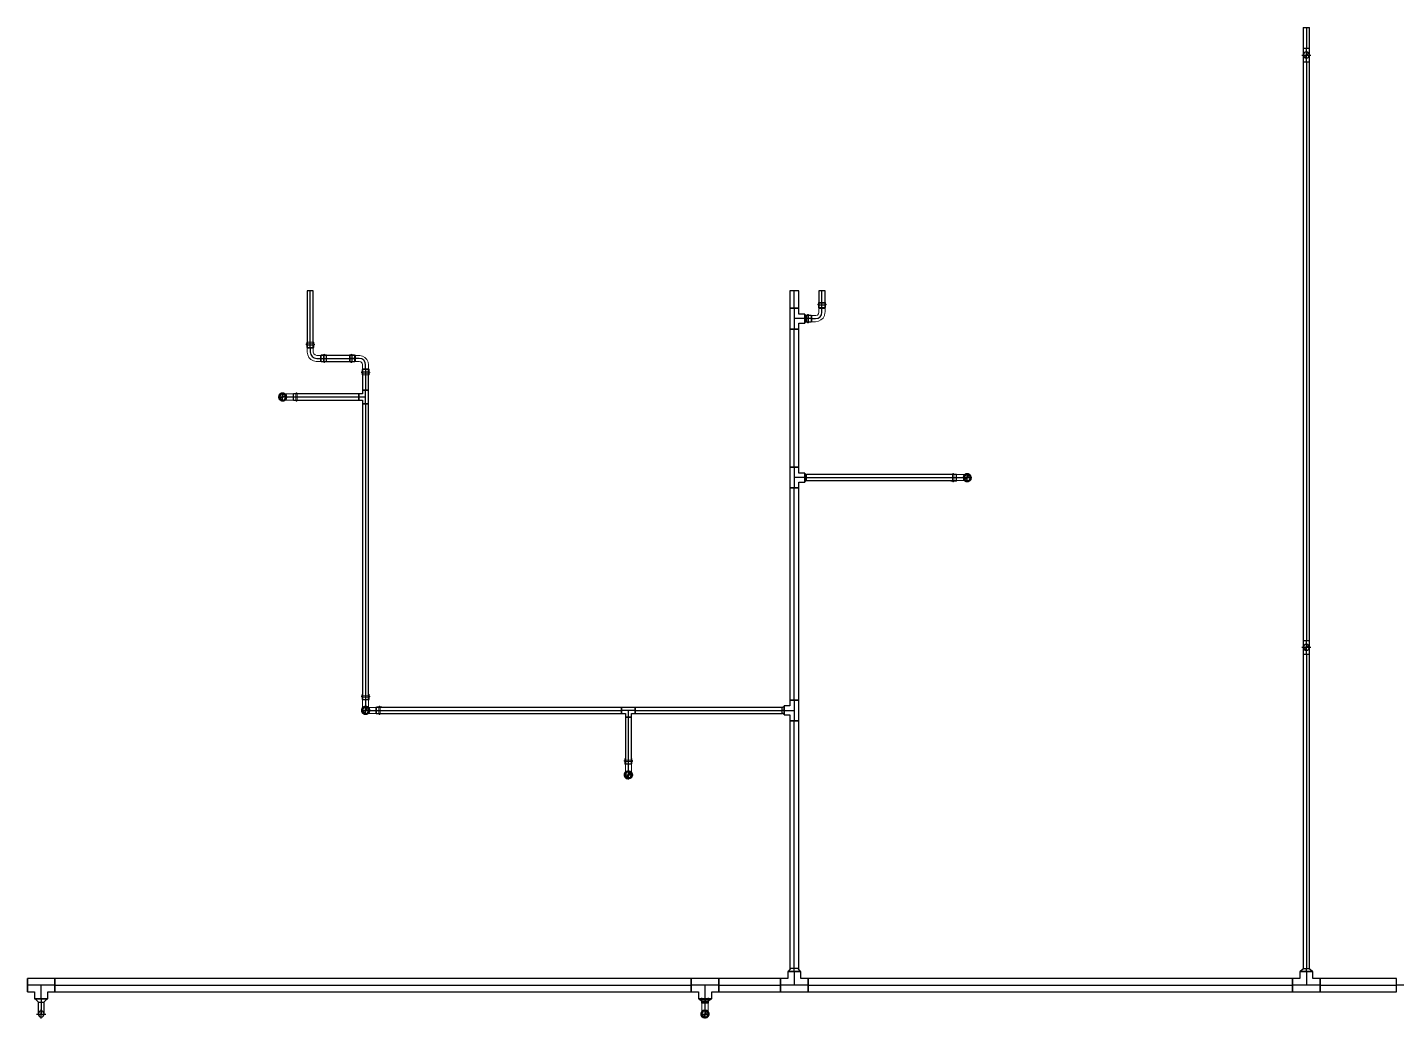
# Model space of a CAD drawing. Header units: inches. Extents: x -3326 to -5, y 8 to 1238.
# Drawn here: x -791 to -494, y 318.7 to 533.8 of the extents above; entities that cross this region are included whole.
import ezdxf

# ---------------------------------------------------------------- set-up
doc = ezdxf.new("R2010")
doc.units = ezdxf.units.IN
doc.header["$MEASUREMENT"] = 0
doc.layers.add('P-PIPE', color=3, linetype='Continuous', lineweight=9)
doc.layers.add('X - REF - FP', color=7, linetype='Continuous', true_color=0xb90000)

# ---------------------------------------------------------------- blocks, each defined once
blk = doc.blocks.new('Victaulic-VicPress316-Elbow 90-45deg Style P568_P571 - Standard-523083-THIRD LEVEL')
at = {"layer": 'P-PIPE'}
for p, q in [((-3178.28, 1233.46), (-3178.28, 1232.52)), ((-3178.28, 1232.63), (-3178.28, 1231.33)), ((-3177.63, 1234.85), (-3177.63, 1234.85)), ((-3177.63, 1233.46), (-3177.63, 1234.85)), ((-3177.63, 1233.46), (-3177.63, 1232.52)), ((-3177.63, 1232.63), (-3177.63, 1232.63)), ((-3177.63, 1232.63), (-3177.63, 1232.63)), ((-3176.97, 1232.52), (-3176.97, 1233.46)), ((-3176.97, 1231.33), (-3176.97, 1232.63)), ((-3178.39, 1232.42), (-3178.39, 1231.96)), ((-3178.39, 1231.67), (-3178.39, 1231.33)), ((-3178.28, 1232.52), (-3177.63, 1232.52)), ((-3177.63, 1232.52), (-3178.28, 1232.52)), ((-3177.63, 1232.52), (-3176.97, 1232.52)), ((-3176.97, 1232.52), (-3177.63, 1232.52)), ((-3177.63, 1231.96), (-3177.63, 1231.96)), ((-3177.63, 1231.96), (-3177.63, 1231.96)), ((-3177.63, 1231.67), (-3177.63, 1231.67)), ((-3177.63, 1231.67), (-3177.63, 1231.67)), ((-3177.63, 1231.33), (-3177.63, 1231.33)), ((-3177.63, 1231.33), (-3177.63, 1231.33)), ((-3177.63, 1231.33), (-3177.63, 1231.33)), ((-3177.63, 1231.33), (-3177.63, 1231.33)), ((-3176.86, 1231.96), (-3176.86, 1232.42)), ((-3176.86, 1231.33), (-3176.86, 1231.67))]:
    blk.add_line(p, q, dxfattribs=at)
at = {"layer": 'P-PIPE', "flags": 128}
for points in [[(-3177.63, 1235.77), (-3178.02, 1235.67), (-3178.34, 1235.42), (-3178.52, 1235.05), (-3178.51, 1234.64), (-3178.32, 1234.27), (-3178, 1234.02), (-3177.63, 1233.94)], [(-3177.63, 1235.62), (-3177.99, 1235.53), (-3178.27, 1235.28), (-3178.39, 1234.92), (-3178.33, 1234.55), (-3178.1, 1234.25), (-3177.76, 1234.1), (-3177.63, 1234.09)], [(-3177.63, 1233.94), (-3177.23, 1234.04), (-3176.91, 1234.29), (-3176.73, 1234.66), (-3176.74, 1235.07), (-3176.93, 1235.44), (-3177.25, 1235.69), (-3177.63, 1235.77)], [(-3177.63, 1234.09), (-3177.26, 1234.18), (-3176.98, 1234.43), (-3176.86, 1234.79), (-3176.92, 1235.16), (-3177.15, 1235.46), (-3177.49, 1235.61), (-3177.63, 1235.62)], [(-3178.39, 1232.42), (-3178.3, 1232.62), (-3178.28, 1232.63)], [(-3178.28, 1234.85), (-3178.28, 1234.76), (-3178.28, 1234.5), (-3178.28, 1234.09), (-3178.28, 1233.61), (-3178.28, 1233.46)], [(-3176.97, 1233.46), (-3176.97, 1233.96), (-3176.97, 1234.39), (-3176.97, 1234.7), (-3176.97, 1234.85), (-3176.97, 1234.85)], [(-3176.97, 1232.63), (-3176.86, 1232.44), (-3176.86, 1232.42)], [(-3178.39, 1231.67), (-3178.51, 1231.74), (-3178.52, 1231.88), (-3178.41, 1231.96), (-3178.39, 1231.96)], [(-3178.39, 1231.96), (-3178.3, 1231.96), (-3178.05, 1231.96), (-3177.69, 1231.96), (-3177.63, 1231.96)], [(-3177.63, 1231.96), (-3177.99, 1231.96), (-3178.27, 1231.96), (-3178.39, 1231.96), (-3178.39, 1231.96)], [(-3178.39, 1231.67), (-3178.3, 1231.67), (-3178.05, 1231.67), (-3177.69, 1231.67), (-3177.63, 1231.67)], [(-3177.63, 1231.67), (-3177.99, 1231.67), (-3178.27, 1231.67), (-3178.39, 1231.67), (-3178.39, 1231.67)], [(-3176.86, 1231.96), (-3176.95, 1231.96), (-3177.2, 1231.96), (-3177.56, 1231.96), (-3177.63, 1231.96)], [(-3177.63, 1231.96), (-3177.26, 1231.96), (-3176.98, 1231.96), (-3176.86, 1231.96), (-3176.86, 1231.96)], [(-3176.86, 1231.67), (-3176.95, 1231.67), (-3177.2, 1231.67), (-3177.56, 1231.67), (-3177.63, 1231.67)], [(-3177.63, 1231.67), (-3177.26, 1231.67), (-3176.98, 1231.67), (-3176.86, 1231.67), (-3176.86, 1231.67)], [(-3176.86, 1231.96), (-3176.74, 1231.9), (-3176.73, 1231.76), (-3176.84, 1231.67), (-3176.86, 1231.67)]]:
    blk.add_lwpolyline(points, dxfattribs=at)
at = {"layer": 'P-PIPE'}
for radius, start, end in [(0.766, 90, 270), (0.766, 90, 270), (0.766, 90, 270), (0.767, 270, 90), (0.767, 270, 90), (0.767, 270, 90), (0.658, 90, 270), (0.657, 90, 270), (0.658, 90, 180), (0.658, 180, 270), (0.658, 270, 90), (0.658, 270, 90), (0.658, 0, 90), (0.658, 270, 0)]:
    blk.add_arc((-3177.63, 1234.85), radius, start, end, dxfattribs=at)
blk = doc.blocks.new('Victaulic-VicPress316-Elbow 90-45deg Style P568_P571 - Standard-V1-THIRD LEVEL')
at = {"layer": 'P-PIPE'}
for p, q in [((-0.77, 3.52), (-0.77, 3.18)), ((0.77, 3.52), (-0.77, 3.52)), ((-0.77, 3.52), (0.77, 3.52)), ((-0.77, 3.18), (0.77, 3.18)), ((0.77, 3.18), (-0.77, 3.18)), ((-0.66, 3.52), (-0.66, 2.22)), ((-0.66, 3.52), (0.66, 3.52)), ((0.66, 3.52), (-0.66, 3.52)), ((0.66, 2.22), (0.66, 3.52)), ((0.77, 3.18), (0.77, 3.52)), ((-3.18, 0.77), (-3.52, 0.77)), ((-3.52, 0.77), (-3.52, -0.77)), ((-3.52, -0.77), (-3.52, 0.77)), ((-2.22, 0.66), (-3.52, 0.66)), ((-3.52, -0.66), (-3.52, 0.66)), ((-3.52, 0.66), (-3.52, -0.66)), ((-3.18, -0.77), (-3.18, 0.77)), ((-3.18, 0.77), (-3.18, -0.77)), ((-2.44, 0.77), (-2.89, 0.77)), ((-2.89, -0.77), (-2.89, 0.77)), ((-2.89, 0.77), (-2.89, -0.77)), ((-1.39, 0.66), (-2.33, 0.66)), ((-2.33, 0), (-2.33, 0.66)), ((-2.33, 0.66), (-2.33, 0)), ((-2.22, -0.66), (-2.22, 0.66)), ((-2.22, 0.66), (-2.22, -0.66)), ((-0.77, 2.89), (-0.77, 2.44)), ((-0.77, 2.89), (0.77, 2.89)), ((0.77, 2.89), (-0.77, 2.89)), ((-0.66, 2.33), (-0.66, 1.39)), ((0, 2.33), (-0.66, 2.33)), ((-0.66, 2.33), (0, 2.33)), ((-0.66, 2.22), (0.66, 2.22)), ((0.66, 2.22), (-0.66, 2.22)), ((0, 2.33), (0.66, 2.33)), ((0.66, 2.33), (0, 2.33)), ((0, 1.39), (0, 2.33)), ((0.66, 1.39), (0.66, 2.33)), ((0.77, 2.44), (0.77, 2.89)), ((-3.52, -0.66), (-2.22, -0.66)), ((-3.52, -0.77), (-3.18, -0.77)), ((-2.89, -0.77), (-2.44, -0.77)), ((-2.33, 0), (-2.33, -0.66)), ((-2.33, -0.66), (-2.33, 0)), ((-1.39, 0), (-2.33, 0)), ((-2.33, -0.66), (-1.39, -0.66))]:
    blk.add_line(p, q, dxfattribs=at)
at = {"layer": 'P-PIPE', "flags": 128}
for points in [[(-0.77, 2.89), (-0.89, 2.96), (-0.9, 3.1), (-0.79, 3.18), (-0.77, 3.18)], [(0.77, 3.18), (0.67, 3.18), (0.42, 3.18), (0.07, 3.18), (-0.3, 3.18), (-0.6, 3.18), (-0.75, 3.18), (-0.77, 3.18)], [(-0.77, 3.18), (-0.67, 3.18), (-0.42, 3.18), (-0.07, 3.18), (0.3, 3.18), (0.6, 3.18), (0.75, 3.18), (0.77, 3.18)], [(0.77, 3.18), (0.89, 3.11), (0.9, 2.98), (0.79, 2.89), (0.77, 2.89)], [(-3.18, 0.77), (-3.11, 0.89), (-2.98, 0.9), (-2.89, 0.79), (-2.89, 0.77)], [(-3.18, 0.77), (-3.18, 0.67), (-3.18, 0.42), (-3.18, 0.07), (-3.18, -0.3), (-3.18, -0.6), (-3.18, -0.75), (-3.18, -0.77)], [(-3.18, -0.77), (-3.18, -0.67), (-3.18, -0.42), (-3.18, -0.07), (-3.18, 0.3), (-3.18, 0.6), (-3.18, 0.75), (-3.18, 0.77)], [(-2.89, -0.77), (-2.89, -0.67), (-2.89, -0.42), (-2.89, -0.07), (-2.89, 0.3), (-2.89, 0.6), (-2.89, 0.75), (-2.89, 0.77)], [(-2.89, 0.77), (-2.89, 0.67), (-2.89, 0.42), (-2.89, 0.07), (-2.89, -0.3), (-2.89, -0.6), (-2.89, -0.75), (-2.89, -0.77)], [(-2.44, 0.77), (-2.24, 0.68), (-2.22, 0.66)], [(-0.66, 1.39), (-0.75, 1.04), (-1, 0.77), (-1.35, 0.66), (-1.39, 0.66)], [(-1.39, -0.66), (-0.78, -0.56), (-0.23, -0.29), (0.22, 0.13), (0.53, 0.67), (0.65, 1.27), (0.66, 1.39)], [(-0.77, 2.89), (-0.67, 2.89), (-0.42, 2.89), (-0.07, 2.89), (0.3, 2.89), (0.6, 2.89), (0.75, 2.89), (0.77, 2.89)], [(0.77, 2.89), (0.67, 2.89), (0.42, 2.89), (0.07, 2.89), (-0.3, 2.89), (-0.6, 2.89), (-0.75, 2.89), (-0.77, 2.89)], [(-0.66, 2.22), (-0.77, 2.41), (-0.77, 2.44)], [(0.77, 2.44), (0.68, 2.24), (0.66, 2.22)], [(-2.89, -0.77), (-2.96, -0.89), (-3.1, -0.9), (-3.18, -0.79), (-3.18, -0.77)], [(-2.22, -0.66), (-2.41, -0.77), (-2.44, -0.77)]]:
    blk.add_lwpolyline(points, dxfattribs=at)
at = {"layer": 'P-PIPE'}
blk.add_arc((-1.39, 1.39), 1.39, 270, 0, dxfattribs=at)
blk = doc.blocks.new('Victaulic-VicPress316-Elbow 90-45deg Style P568_P571 - Standard-V2-THIRD LEVEL')
at = {"layer": 'P-PIPE'}
for p, q in [((-3203.7, 731.1), (-3203.7, 730.16)), ((-3203.05, 732.49), (-3203.05, 732.49)), ((-3203.05, 732.49), (-3203.05, 731.1)), ((-3203.05, 731.1), (-3203.05, 730.16)), ((-3202.39, 730.16), (-3202.39, 731.1)), ((-3203.81, 730.05), (-3203.81, 729.6)), ((-3203.81, 729.31), (-3203.81, 728.97)), ((-3203.7, 730.27), (-3203.7, 728.97)), ((-3203.05, 730.16), (-3203.7, 730.16)), ((-3203.7, 730.16), (-3203.05, 730.16)), ((-3203.05, 730.27), (-3203.05, 730.27)), ((-3203.05, 730.27), (-3203.05, 730.27)), ((-3202.39, 730.16), (-3203.05, 730.16)), ((-3203.05, 730.16), (-3202.39, 730.16)), ((-3203.05, 729.6), (-3203.05, 729.6)), ((-3203.05, 729.6), (-3203.05, 729.6)), ((-3203.05, 729.31), (-3203.05, 729.31)), ((-3203.05, 729.31), (-3203.05, 729.31)), ((-3203.05, 728.97), (-3203.05, 728.97)), ((-3203.05, 728.97), (-3203.05, 728.97)), ((-3203.05, 728.97), (-3203.05, 728.97)), ((-3203.05, 728.97), (-3203.05, 728.97)), ((-3202.39, 728.97), (-3202.39, 730.27)), ((-3202.28, 729.6), (-3202.28, 730.05)), ((-3202.28, 728.97), (-3202.28, 729.31))]:
    blk.add_line(p, q, dxfattribs=at)
at = {"layer": 'P-PIPE', "flags": 128}
for points in [[(-3203.05, 733.4), (-3203.45, 733.31), (-3203.76, 733.05), (-3203.94, 732.68), (-3203.93, 732.27), (-3203.75, 731.91), (-3203.42, 731.66), (-3203.05, 731.58)], [(-3203.05, 733.26), (-3203.41, 733.16), (-3203.69, 732.91), (-3203.81, 732.56), (-3203.75, 732.19), (-3203.52, 731.89), (-3203.18, 731.74), (-3203.05, 731.72)], [(-3203.7, 732.49), (-3203.7, 732.4), (-3203.7, 732.13), (-3203.7, 731.73), (-3203.7, 731.24), (-3203.7, 731.1)], [(-3203.05, 731.58), (-3202.65, 731.67), (-3202.33, 731.93), (-3202.15, 732.3), (-3202.16, 732.71), (-3202.35, 733.07), (-3202.67, 733.32), (-3203.05, 733.4)], [(-3203.05, 731.72), (-3202.68, 731.82), (-3202.41, 732.07), (-3202.28, 732.42), (-3202.34, 732.79), (-3202.57, 733.09), (-3202.91, 733.24), (-3203.05, 733.26)], [(-3202.39, 731.1), (-3202.39, 731.6), (-3202.39, 732.03), (-3202.39, 732.34), (-3202.39, 732.48), (-3202.39, 732.49)], [(-3203.81, 729.31), (-3203.93, 729.38), (-3203.94, 729.51), (-3203.83, 729.6), (-3203.81, 729.6)], [(-3203.81, 730.05), (-3203.72, 730.25), (-3203.7, 730.27)], [(-3203.81, 729.6), (-3203.72, 729.6), (-3203.47, 729.6), (-3203.11, 729.6), (-3203.05, 729.6)], [(-3203.05, 729.6), (-3203.41, 729.6), (-3203.69, 729.6), (-3203.81, 729.6), (-3203.81, 729.6)], [(-3203.81, 729.31), (-3203.72, 729.31), (-3203.47, 729.31), (-3203.11, 729.31), (-3203.05, 729.31)], [(-3203.05, 729.31), (-3203.41, 729.31), (-3203.69, 729.31), (-3203.81, 729.31), (-3203.81, 729.31)], [(-3202.28, 729.6), (-3202.37, 729.6), (-3202.62, 729.6), (-3202.98, 729.6), (-3203.05, 729.6)], [(-3203.05, 729.6), (-3202.68, 729.6), (-3202.41, 729.6), (-3202.28, 729.6), (-3202.28, 729.6)], [(-3202.28, 729.31), (-3202.37, 729.31), (-3202.62, 729.31), (-3202.98, 729.31), (-3203.05, 729.31)], [(-3203.05, 729.31), (-3202.68, 729.31), (-3202.41, 729.31), (-3202.28, 729.31), (-3202.28, 729.31)], [(-3202.39, 730.27), (-3202.28, 730.08), (-3202.28, 730.05)], [(-3202.28, 729.6), (-3202.16, 729.53), (-3202.15, 729.39), (-3202.26, 729.31), (-3202.28, 729.31)]]:
    blk.add_lwpolyline(points, dxfattribs=at)
at = {"layer": 'P-PIPE'}
for radius, start, end in [(0.767, 90, 270), (0.767, 90, 270), (0.767, 90, 270), (0.658, 90, 270), (0.658, 90, 270), (0.658, 90, 180), (0.658, 180, 270), (0.766, 270, 90), (0.766, 270, 90), (0.766, 270, 90), (0.658, 270, 90), (0.657, 270, 90), (0.658, 0, 90), (0.658, 270, 0)]:
    blk.add_arc((-3203.05, 732.49), radius, start, end, dxfattribs=at)

msp = doc.modelspace()

# ---------------------------------------------------------------- linework, layer by layer
at = {"layer": 'X - REF - FP'}
for p, q in [((-514.22, 533.84), (-514.22, 529.34)), ((-514.22, 533.84), (-512.91, 533.84)), ((-513.56, 533.84), (-513.56, 529.34)), ((-513.56, 533.84), (-513.56, 529.34)), ((-512.91, 529.34), (-512.91, 533.84)), ((-514.22, 529.34), (-514.22, 526.35)), ((-514.22, 529.34), (-512.91, 529.34)), ((-513.56, 526.35), (-513.56, 529.34)), ((-513.56, 526.84), (-513.56, 528.84)), ((-512.91, 526.35), (-512.91, 529.34)), ((-514.56, 527.84), (-512.56, 527.84)), ((-514.22, 526.35), (-514.22, 400.82)), ((-514.22, 526.35), (-512.91, 526.35)), ((-513.56, 526.35), (-513.56, 400.82)), ((-513.56, 526.35), (-513.56, 400.82)), ((-512.91, 400.82), (-512.91, 526.35)), ((-730.28, 476.64), (-730.28, 464.33)), ((-728.97, 476.64), (-730.28, 476.64)), ((-729.63, 464.33), (-729.63, 476.64)), ((-729.63, 464.33), (-729.63, 476.64)), ((-728.97, 464.33), (-728.97, 476.64)), ((-625.58, 476.64), (-625.58, 472.88)), ((-623.68, 476.64), (-625.58, 476.64)), ((-624.63, 472.88), (-624.63, 476.64)), ((-624.63, 472.88), (-624.63, 476.64)), ((-623.68, 472.88), (-623.68, 476.64)), ((-619.28, 476.64), (-619.28, 472.97)), ((-617.97, 476.64), (-619.28, 476.64)), ((-618.63, 472.97), (-618.63, 476.64)), ((-618.63, 472.97), (-618.63, 476.64)), ((-617.97, 472.97), (-617.97, 476.64)), ((-625.58, 472.88), (-625.58, 468.39)), ((-623.67, 472.88), (-625.58, 472.88)), ((-625.58, 472.88), (-623.67, 472.88)), ((-623.68, 472.88), (-625.58, 472.88)), ((-624.63, 472.88), (-624.63, 468.39)), ((-623.67, 471.59), (-623.67, 472.88)), ((-617.97, 472.97), (-619.28, 472.97)), ((-618.63, 472.03), (-618.63, 474.16)), ((-618.63, 472.03), (-618.63, 472.97)), ((-622.38, 470.64), (-624.63, 470.64)), ((-622.38, 471.59), (-623.67, 471.59)), ((-623.67, 468.39), (-623.67, 469.68)), ((-623.67, 469.68), (-622.38, 469.68)), ((-622.38, 471.59), (-622.38, 469.68)), ((-622.38, 469.68), (-622.38, 471.59)), ((-621.97, 471.2), (-622.38, 471.45)), ((-622.38, 470.64), (-621.97, 470.64)), ((-622.38, 469.82), (-621.97, 470.07)), ((-620.95, 471.29), (-621.97, 471.29)), ((-621.97, 471.29), (-621.97, 469.98)), ((-620.95, 470.64), (-621.97, 470.64)), ((-620.95, 470.64), (-621.97, 470.64)), ((-621.97, 469.98), (-620.95, 469.98)), ((-620.95, 471.29), (-620.95, 469.98)), ((-620.95, 470.64), (-620.02, 470.64)), ((-623.67, 468.39), (-625.58, 468.39)), ((-625.58, 468.39), (-623.67, 468.39)), ((-625.58, 468.39), (-625.58, 438.38)), ((-623.68, 468.39), (-625.58, 468.39)), ((-624.63, 438.38), (-624.63, 468.39)), ((-624.63, 438.38), (-624.63, 468.39)), ((-623.68, 438.38), (-623.68, 468.39)), ((-728.97, 464.33), (-730.28, 464.33)), ((-729.63, 464.33), (-729.63, 463.4)), ((-728.23, 462), (-727.3, 462)), ((-728.23, 462), (-726.11, 462)), ((-719.95, 462.66), (-727.3, 462.66)), ((-727.3, 461.35), (-727.3, 462.66)), ((-727.3, 462), (-719.95, 462)), ((-727.3, 462), (-719.95, 462)), ((-727.3, 461.35), (-719.95, 461.35)), ((-719.02, 462), (-721.15, 462)), ((-719.95, 461.35), (-719.95, 462.66)), ((-719.02, 462), (-719.95, 462)), ((-717.63, 459.67), (-717.63, 460.61)), ((-718.28, 459.67), (-718.28, 455.13)), ((-718.28, 459.67), (-716.97, 459.67)), ((-717.63, 459.67), (-717.63, 455.13)), ((-717.63, 459.67), (-717.63, 455.13)), ((-716.97, 455.13), (-716.97, 459.67)), ((-735.62, 452.64), (-735.62, 454.64)), ((-718.28, 455.13), (-718.28, 454.29)), ((-718.28, 455.13), (-716.97, 455.13)), ((-716.97, 455.13), (-718.28, 455.13)), ((-718.28, 455.13), (-716.97, 455.13)), ((-717.63, 452.14), (-717.63, 455.13)), ((-716.97, 452.14), (-716.97, 455.13)), ((-736.62, 453.64), (-734.62, 453.64)), ((-735.62, 453.64), (-734.23, 453.64)), ((-734.23, 453.64), (-733.3, 453.64)), ((-734.23, 453.64), (-732.1, 453.64)), ((-719.12, 454.29), (-733.3, 454.29)), ((-733.3, 452.98), (-733.3, 454.29)), ((-733.3, 453.64), (-719.12, 453.64)), ((-733.3, 453.64), (-719.12, 453.64)), ((-733.3, 452.98), (-719.12, 452.98)), ((-719.12, 452.98), (-719.12, 454.29)), ((-718.28, 454.29), (-719.12, 454.29)), ((-719.12, 452.98), (-719.12, 454.29)), ((-719.12, 454.29), (-719.12, 452.98)), ((-719.12, 453.64), (-717.63, 453.64)), ((-719.12, 452.98), (-718.28, 452.98)), ((-718.28, 452.98), (-718.28, 452.14)), ((-718.28, 452.14), (-718.28, 387.97)), ((-718.28, 452.14), (-716.97, 452.14)), ((-718.28, 452.14), (-716.97, 452.14)), ((-716.97, 452.14), (-718.28, 452.14)), ((-717.63, 452.14), (-717.63, 387.97)), ((-717.63, 452.14), (-717.63, 387.97)), ((-716.97, 387.97), (-716.97, 452.14)), ((-625.58, 438.38), (-625.58, 433.89)), ((-623.67, 438.38), (-625.58, 438.38)), ((-625.58, 438.38), (-623.67, 438.38)), ((-623.68, 438.38), (-625.58, 438.38)), ((-624.63, 438.38), (-624.63, 433.89)), ((-623.67, 437.09), (-623.67, 438.38)), ((-622.38, 437.09), (-623.67, 437.09)), ((-622.38, 437.09), (-622.38, 435.18)), ((-622.38, 435.18), (-622.38, 437.09)), ((-621.97, 436.7), (-622.38, 436.95)), ((-589.45, 436.79), (-621.97, 436.79)), ((-621.97, 435.48), (-621.97, 436.79)), ((-589.45, 435.48), (-589.45, 436.79)), ((-587.12, 435.14), (-587.12, 437.14)), ((-623.67, 433.89), (-625.58, 433.89)), ((-625.58, 433.89), (-623.67, 433.89)), ((-625.58, 433.89), (-625.58, 387.88)), ((-623.68, 433.89), (-625.58, 433.89)), ((-624.63, 387.88), (-624.63, 433.89)), ((-624.63, 387.88), (-624.63, 433.89)), ((-622.38, 436.14), (-624.63, 436.14)), ((-623.68, 387.88), (-623.68, 433.89)), ((-623.67, 433.89), (-623.67, 435.18)), ((-623.67, 435.18), (-622.38, 435.18)), ((-622.38, 436.14), (-621.97, 436.14)), ((-622.38, 435.32), (-621.97, 435.57)), ((-621.97, 436.14), (-589.45, 436.14)), ((-621.97, 436.14), (-589.45, 436.14)), ((-621.97, 435.48), (-589.45, 435.48)), ((-589.45, 436.14), (-588.52, 436.14)), ((-588.52, 436.14), (-587.12, 436.14)), ((-588.12, 436.14), (-586.12, 436.14)), ((-514.56, 399.32), (-512.56, 399.32)), ((-514.22, 400.82), (-514.22, 397.83)), ((-514.22, 400.82), (-512.91, 400.82)), ((-513.56, 397.83), (-513.56, 400.82)), ((-513.56, 398.32), (-513.56, 400.32)), ((-512.91, 397.83), (-512.91, 400.82)), ((-514.22, 397.83), (-514.22, 329.65)), ((-514.22, 397.83), (-512.91, 397.83)), ((-513.56, 397.83), (-513.56, 329.65)), ((-513.56, 397.83), (-513.56, 329.65)), ((-512.91, 329.65), (-512.91, 397.83)), ((-718.28, 387.97), (-716.97, 387.97)), ((-717.63, 387.97), (-717.63, 387.03)), ((-717.63, 387.03), (-717.63, 385.64)), ((-717.63, 384.64), (-717.63, 386.64)), ((-662.12, 386.29), (-715.3, 386.29)), ((-715.3, 384.98), (-715.3, 386.29)), ((-659.13, 386.29), (-662.12, 386.29)), ((-662.12, 384.98), (-662.12, 386.29)), ((-662.12, 386.29), (-662.12, 384.98)), ((-662.12, 384.98), (-662.12, 386.29)), ((-627.28, 386.29), (-659.13, 386.29)), ((-659.13, 384.98), (-659.13, 386.29)), ((-659.13, 384.98), (-659.13, 386.29)), ((-659.13, 386.29), (-659.13, 384.98)), ((-626.87, 386.45), (-627.28, 386.2)), ((-627.28, 384.98), (-627.28, 386.29)), ((-625.58, 386.59), (-626.87, 386.59)), ((-626.87, 386.59), (-626.87, 384.68)), ((-626.87, 384.68), (-626.87, 386.59)), ((-625.58, 387.88), (-625.58, 386.59)), ((-625.58, 387.88), (-623.67, 387.88)), ((-623.67, 387.88), (-625.58, 387.88)), ((-623.68, 387.88), (-625.58, 387.88)), ((-624.63, 387.88), (-624.63, 383.39)), ((-623.67, 383.39), (-623.67, 387.88)), ((-718.62, 385.64), (-716.62, 385.64)), ((-717.63, 385.64), (-716.23, 385.64)), ((-716.23, 385.64), (-715.3, 385.64)), ((-716.23, 385.64), (-714.1, 385.64)), ((-715.3, 385.64), (-662.12, 385.64)), ((-715.3, 385.64), (-662.12, 385.64)), ((-715.3, 384.98), (-662.12, 384.98)), ((-659.13, 385.64), (-662.12, 385.64)), ((-662.12, 384.98), (-661.28, 384.98)), ((-661.28, 384.98), (-661.28, 384.14)), ((-661.28, 384.14), (-661.28, 373.97)), ((-659.97, 384.14), (-661.28, 384.14)), ((-659.97, 384.14), (-661.28, 384.14)), ((-661.28, 384.14), (-659.97, 384.14)), ((-660.63, 384.14), (-660.63, 385.64)), ((-660.63, 373.97), (-660.63, 384.14)), ((-660.63, 373.97), (-660.63, 384.14)), ((-659.97, 384.98), (-659.13, 384.98)), ((-659.97, 384.14), (-659.97, 384.98)), ((-659.97, 373.97), (-659.97, 384.14)), ((-659.13, 385.64), (-627.28, 385.64)), ((-659.13, 385.64), (-627.28, 385.64)), ((-659.13, 384.98), (-627.28, 384.98)), ((-626.87, 385.64), (-627.28, 385.64)), ((-627.28, 385.07), (-626.87, 384.82)), ((-626.87, 385.64), (-624.63, 385.64)), ((-626.87, 384.68), (-625.58, 384.68)), ((-625.58, 384.68), (-625.58, 383.39)), ((-625.58, 383.39), (-623.67, 383.39)), ((-623.67, 383.39), (-625.58, 383.39)), ((-625.58, 383.39), (-625.58, 329.65)), ((-623.68, 383.39), (-625.58, 383.39)), ((-624.63, 329.65), (-624.63, 383.39)), ((-624.63, 329.65), (-624.63, 383.39)), ((-623.68, 329.65), (-623.68, 383.39)), ((-660.63, 373.03), (-660.63, 375.16)), ((-661.62, 371.64), (-659.62, 371.64)), ((-659.97, 373.97), (-661.28, 373.97)), ((-660.63, 373.03), (-660.63, 373.97)), ((-660.63, 371.64), (-660.63, 373.03)), ((-660.63, 370.64), (-660.63, 372.64)), ((-785.01, 327.44), (-790.99, 327.44)), ((-790.99, 324.56), (-790.99, 327.44)), ((-790.99, 327.44), (-790.99, 324.56)), ((-646.99, 327.44), (-785.01, 327.44)), ((-785.01, 324.56), (-785.01, 327.44)), ((-785.01, 324.56), (-785.01, 327.44)), ((-785.01, 327.44), (-785.01, 324.56)), ((-641.01, 327.44), (-646.99, 327.44)), ((-646.99, 324.56), (-646.99, 327.44)), ((-646.99, 327.44), (-646.99, 324.56)), ((-646.99, 324.56), (-646.99, 327.44)), ((-627.62, 327.44), (-641.01, 327.44)), ((-641.01, 324.56), (-641.01, 327.44)), ((-641.01, 324.56), (-641.01, 327.44)), ((-641.01, 327.44), (-641.01, 324.56)), ((-626.06, 327.44), (-627.62, 327.44)), ((-627.62, 327.44), (-627.62, 324.56)), ((-627.62, 324.56), (-627.62, 327.44)), ((-627.62, 324.56), (-627.62, 327.44)), ((-626.06, 328.99), (-626.06, 327.44)), ((-623.19, 328.99), (-626.06, 328.99)), ((-626.06, 328.99), (-623.19, 328.99)), ((-625.44, 329.65), (-625.94, 328.99)), ((-623.68, 329.65), (-625.58, 329.65)), ((-624.63, 328.99), (-624.63, 329.65)), ((-624.63, 328.99), (-624.63, 326)), ((-623.31, 328.99), (-623.81, 329.65)), ((-623.19, 327.44), (-623.19, 328.99)), ((-621.63, 327.44), (-623.19, 327.44)), ((-516.55, 327.44), (-621.63, 327.44)), ((-621.63, 324.56), (-621.63, 327.44)), ((-621.63, 327.44), (-621.63, 324.56)), ((-621.63, 324.56), (-621.63, 327.44)), ((-515, 327.44), (-516.55, 327.44)), ((-516.55, 327.44), (-516.55, 324.56)), ((-516.55, 324.56), (-516.55, 327.44)), ((-516.55, 324.56), (-516.55, 327.44)), ((-515, 328.99), (-515, 327.44)), ((-512.13, 328.99), (-515, 328.99)), ((-515, 328.99), (-512.13, 328.99)), ((-514.13, 329.65), (-514.88, 328.99)), ((-514.22, 329.65), (-512.91, 329.65)), ((-513.56, 328.99), (-513.56, 329.65)), ((-513.56, 328.99), (-513.56, 326)), ((-512.25, 328.99), (-513, 329.65)), ((-512.13, 327.44), (-512.13, 328.99)), ((-510.57, 327.44), (-512.13, 327.44)), ((-493.98, 327.44), (-510.57, 327.44)), ((-510.57, 324.56), (-510.57, 327.44)), ((-510.57, 327.44), (-510.57, 324.56)), ((-510.57, 324.56), (-510.57, 327.44)), ((-493.98, 324.56), (-493.98, 327.44)), ((-785.01, 326), (-790.99, 326)), ((-790.99, 324.56), (-789.44, 324.56)), ((-789.44, 324.56), (-789.44, 323.01)), ((-788, 323.01), (-788, 326)), ((-786.56, 324.56), (-785.01, 324.56)), ((-786.56, 323.01), (-786.56, 324.56)), ((-785.01, 326), (-646.99, 326)), ((-785.01, 326), (-646.99, 326)), ((-785.01, 324.56), (-646.99, 324.56)), ((-641.01, 326), (-646.99, 326)), ((-646.99, 324.56), (-645.44, 324.56)), ((-645.44, 324.56), (-645.44, 323.01)), ((-644, 323.01), (-644, 326)), ((-642.56, 324.56), (-641.01, 324.56)), ((-642.56, 323.01), (-642.56, 324.56)), ((-641.01, 326), (-627.62, 326)), ((-641.01, 326), (-627.62, 326)), ((-641.01, 324.56), (-627.62, 324.56)), ((-621.63, 326), (-627.62, 326)), ((-627.62, 324.56), (-621.63, 324.56)), ((-621.63, 326), (-516.55, 326)), ((-621.63, 326), (-516.55, 326)), ((-621.63, 324.56), (-516.55, 324.56)), ((-510.57, 326), (-516.55, 326)), ((-516.55, 324.56), (-510.57, 324.56)), ((-510.57, 326), (-493.98, 326)), ((-510.57, 326), (-493.98, 326)), ((-510.57, 324.56), (-493.98, 324.56)), ((-488, 326), (-493.98, 326)), ((-786.56, 323.01), (-789.44, 323.01)), ((-789.44, 323.01), (-786.56, 323.01)), ((-789.31, 323.01), (-788.56, 322.35)), ((-788.66, 322.35), (-788.66, 319.74)), ((-788.66, 322.35), (-787.34, 322.35)), ((-788, 323.01), (-788, 322.35)), ((-788, 322.35), (-788, 319.74)), ((-788, 322.35), (-788, 319.74)), ((-787.44, 322.35), (-786.69, 323.01)), ((-787.34, 319.74), (-787.34, 322.35)), ((-642.56, 323.01), (-645.44, 323.01)), ((-645.44, 323.01), (-642.56, 323.01)), ((-645.31, 323.01), (-644.56, 322.35)), ((-644.66, 322.35), (-644.66, 322.07)), ((-643.34, 322.35), (-644.66, 322.35)), ((-643.34, 322.07), (-644.66, 322.07)), ((-644, 321.14), (-644, 323.26)), ((-644, 323.01), (-644, 322.35)), ((-644, 322.07), (-644, 322.35)), ((-644, 322.07), (-644, 322.35)), ((-644, 321.14), (-644, 322.07)), ((-644, 319.74), (-644, 321.14)), ((-643.44, 322.35), (-642.69, 323.01)), ((-643.34, 322.07), (-643.34, 322.35)), ((-789, 319.74), (-787, 319.74)), ((-788.66, 319.74), (-787.34, 319.74)), ((-788, 318.74), (-788, 320.74)), ((-645, 319.74), (-643, 319.74)), ((-644, 318.74), (-644, 320.74))]:
    msp.add_line(p, q, dxfattribs=at)
for centre, radius, start, end in [((-513.56, 527.84), 0.658, 0, 180), ((-513.56, 527.84), 0.657, 90, 270), ((-513.56, 527.84), 0.657, 180, 0), ((-513.56, 527.51), 0.329, 90, 270), ((-513.56, 528.17), 0.329, 270, 90), ((-513.56, 527.84), 0.657, 270, 90), ((-620.02, 472.03), 1.39, 270, 0), ((-728.23, 463.4), 1.39, 180, 270), ((-719.02, 460.61), 1.39, 0, 90), ((-735.62, 453.64), 0.658, 0, 180), ((-735.62, 453.64), 0.658, 180, 0), ((-735.62, 453.31), 0.329, 90, 270), ((-735.62, 453.96), 0.329, 270, 90), ((-587.12, 436.14), 0.658, 0, 180), ((-587.12, 436.46), 0.329, 270, 90), ((-587.12, 436.14), 0.658, 180, 0), ((-587.12, 435.81), 0.329, 90, 270), ((-513.56, 399.32), 0.658, 0, 180), ((-513.56, 399.32), 0.657, 90, 270), ((-513.56, 399.32), 0.657, 180, 0), ((-513.56, 398.99), 0.329, 90, 270), ((-513.56, 399.65), 0.329, 270, 90), ((-513.56, 399.32), 0.657, 270, 90), ((-717.63, 385.64), 0.658, 0, 180), ((-717.63, 385.96), 0.329, 270, 90), ((-717.63, 385.64), 0.658, 180, 0), ((-717.63, 385.31), 0.329, 90, 270), ((-660.63, 371.64), 0.657, 0, 180), ((-660.63, 371.64), 0.658, 180, 0), ((-660.63, 371.31), 0.329, 90, 270), ((-660.63, 371.96), 0.329, 270, 90), ((-788, 319.74), 0.658, 0, 180), ((-788, 319.74), 0.658, 180, 0), ((-644, 319.74), 0.658, 0, 180), ((-644, 319.74), 0.658, 180, 0), ((-644, 319.41), 0.329, 90, 270), ((-644, 320.07), 0.329, 270, 90)]:
    msp.add_arc(centre, radius, start, end, dxfattribs=at)

# ---------------------------------------------------------------- block references
msp.add_blockref('Victaulic-VicPress316-Elbow 90-45deg Style P568_P571 - Standard-V1-THIRD LEVEL', (-618.63, 470.64), dxfattribs=at)
for name, p, rotation in [('Victaulic-VicPress316-Elbow 90-45deg Style P568_P571 - Standard-V1-THIRD LEVEL', (-729.63, 462), 270), ('Victaulic-VicPress316-Elbow 90-45deg Style P568_P571 - Standard-V1-THIRD LEVEL', (-717.63, 462), 90), ('Victaulic-VicPress316-Elbow 90-45deg Style P568_P571 - Standard-V2-THIRD LEVEL', (-3.13, 3656.68), 90), ('Victaulic-VicPress316-Elbow 90-45deg Style P568_P571 - Standard-523083-THIRD LEVEL', (-1821.98, -2741.49), 270), ('Victaulic-VicPress316-Elbow 90-45deg Style P568_P571 - Standard-523083-THIRD LEVEL', (-3895.25, 1620.49), 180), ('Victaulic-VicPress316-Elbow 90-45deg Style P568_P571 - Standard-V2-THIRD LEVEL', (-3863.67, 1104.13), 180), ('Victaulic-VicPress316-Elbow 90-45deg Style P568_P571 - Standard-V2-THIRD LEVEL', (-3847.05, 1052.23), 180)]:
    msp.add_blockref(name, p, dxfattribs=dict(at, rotation=rotation))
at = {"layer": 'X - REF - FP', "extrusion": (0, 0, -1), "rotation": 270}
msp.add_blockref('Victaulic-VicPress316-Elbow 90-45deg Style P568_P571 - Standard-V2-THIRD LEVEL', (-14.87, -2817.41), dxfattribs=at)

doc.saveas('drawing.dxf')
